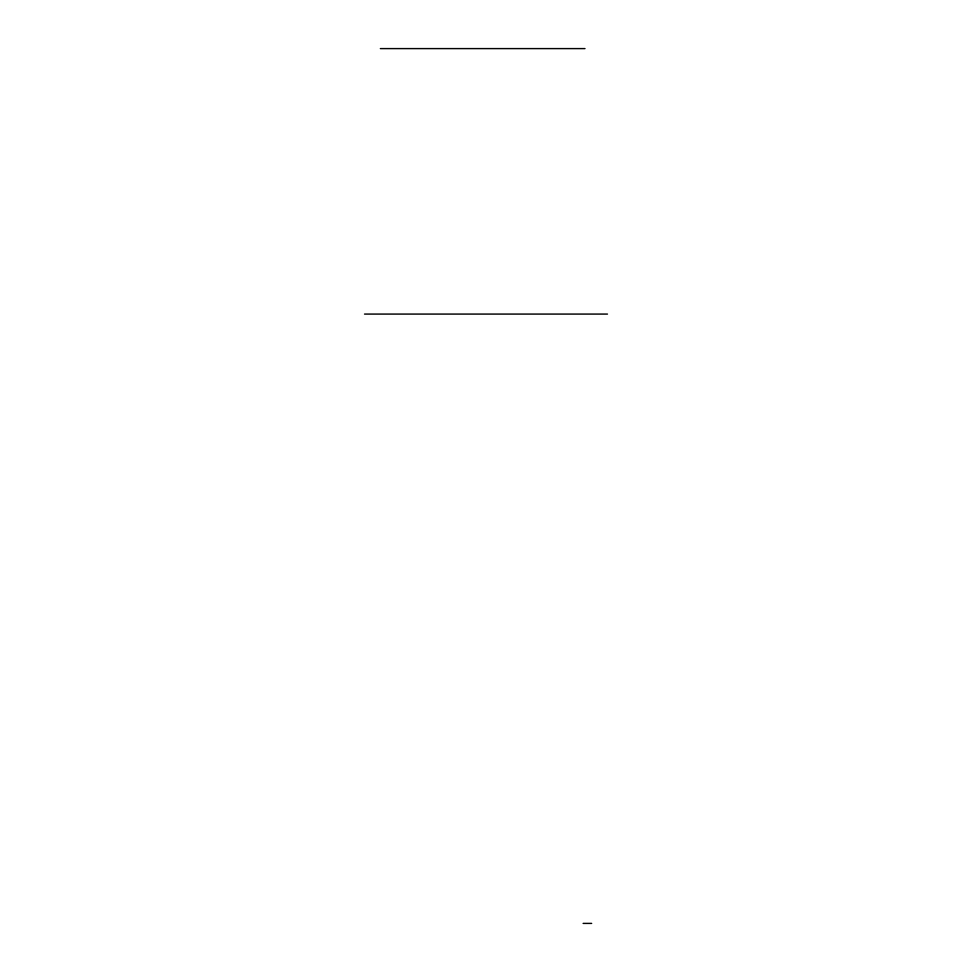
<?xml version="1.0" encoding="UTF-8"?>
<svg xmlns="http://www.w3.org/2000/svg" width="972" height="972" viewBox="0 0 972 972"><rect width="100%" height="100%" fill="white"/><g stroke="black" fill="none" stroke-linecap="round" stroke-linejoin="round"><path stroke-width="1.46" d="M380.368 48.6L584.998 48.6M364.524 314.078L607.476 314.078M583.127 923.4L591.656 923.4"/></g></svg>
